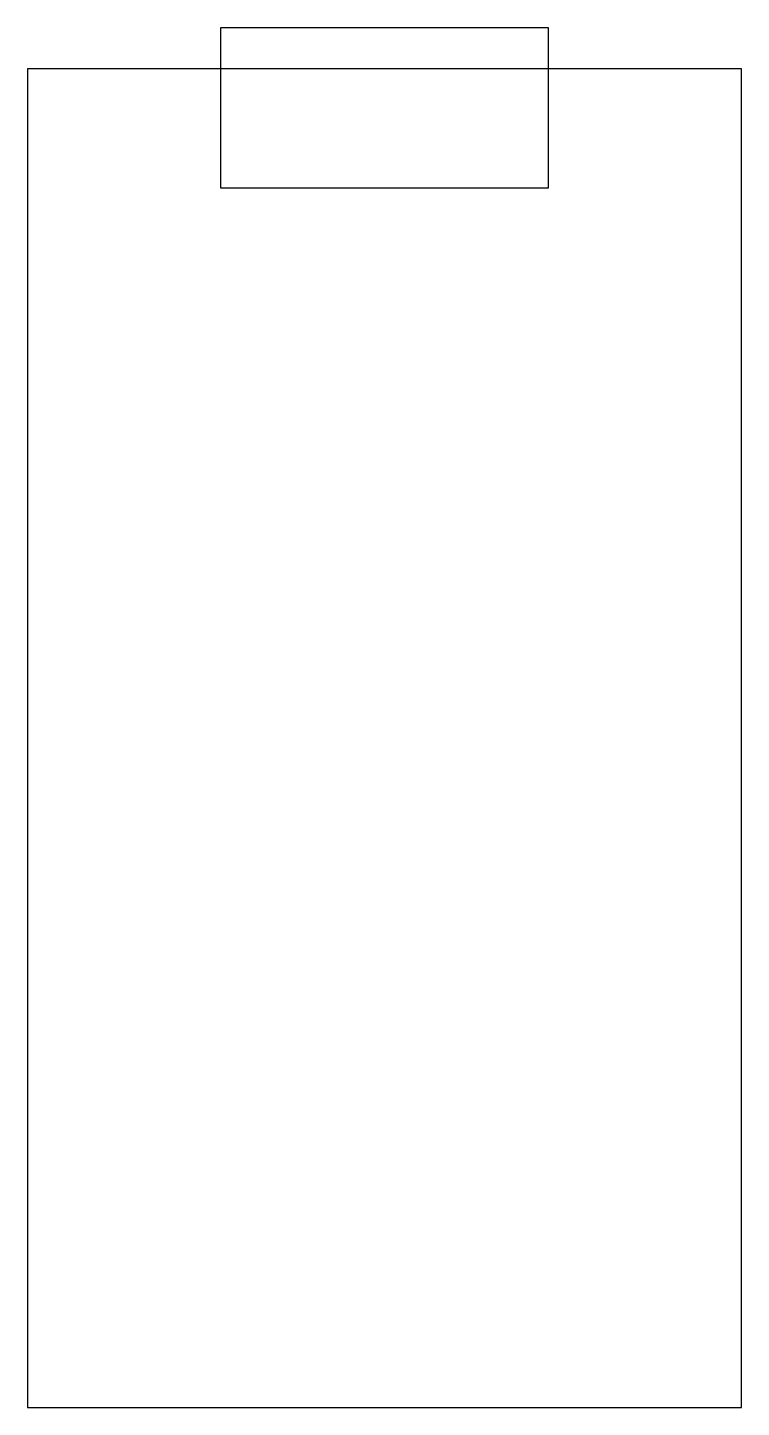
# Model space of a CAD drawing. Header units: millimetres. Extents: x -12 to 0, y 0 to 23.2.
import ezdxf

# ---------------------------------------------------------------- set-up
doc = ezdxf.new("R2010")
doc.units = ezdxf.units.MM
doc.layers.get('0').update_dxf_attribs({"linetype": 'CONTINUOUS'})

msp = doc.modelspace()

# ---------------------------------------------------------------- linework, layer by layer
for points in [[(-8.75, 23.192), (-3.25, 23.192), (-3.25, 20.492), (-8.75, 20.492)], [(0, 0), (0, 22.5), (-12, 22.5), (-12, 0)]]:
    msp.add_lwpolyline(points, close=True)

doc.saveas('drawing.dxf')
